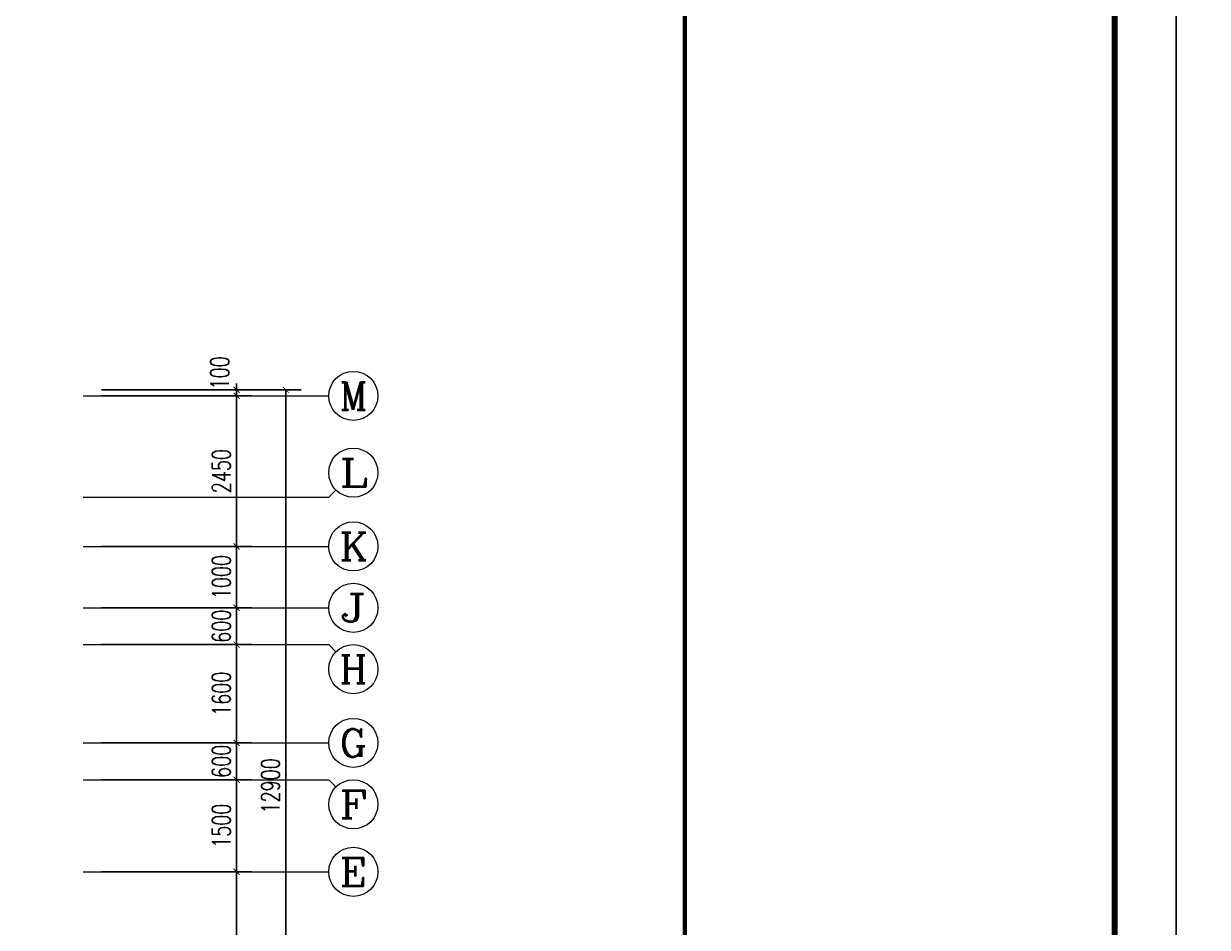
# Model space of a CAD drawing. Extents: x 3753737 to 4713801, y -857380 to 24339.
# Drawn here: x 4091946 to 4111218, y -793339 to -778624 of the extents above; entities that cross this region are included whole.
import ezdxf
from ezdxf.enums import TextEntityAlignment as Align

# ---------------------------------------------------------------- set-up
doc = ezdxf.new("R2010")
doc.units = 0
doc.header["$LTSCALE"] = 1000
doc.header["$MEASUREMENT"] = 0
doc.layers.get('0').update_dxf_attribs({"linetype": 'CONTINUOUS'})
doc.layers.get('Defpoints').update_dxf_attribs({"linetype": 'CONTINUOUS'})
doc.layers.add('!!电气', color=1, linetype='CONTINUOUS')
for name, color, linetype, lineweight in [('AXIS', 114, 'CONTINUOUS', 20), ('AXIS_TEXT', 7, 'CONTINUOUS', 20), ('图框', 147, 'CONTINUOUS', 20)]:
    doc.layers.add(name, color=color, linetype=linetype, lineweight=lineweight)
doc.styles.add('_TCH_AXIS', font='COMPLEX', dxfattribs={"bigfont": 'GBCBIG'})
doc.styles.add('_TCH_DIM_T3', font='SIMPLEX.shx', dxfattribs={"width": 0.705882, "bigfont": 'GBCBIG.shx'})
doc.styles.add('COMPLEX', font='COMPLEX')
doc.dimstyles.new('_TCH_ARCH&&100', dxfattribs={"dimtxt": 297.5, "dimasz": 100, "dimexe": 250, "dimexo": 300, "dimgap": 100, "dimtad": 1, "dimdec": 0, "dimzin": 0, "dimdsep": 46, "dimtxsty": '_TCH_DIM_T3', "dimblk": 'ARCHTICK', "dimcen": 0.09, "dimclrt": 7, "dimazin": 2, "dimtfac": 1, "dimtdec": 0, "dimtix": 1, "dimtmove": 2, "dimatfit": 3, "dimfxl": 1, "dimtolj": 1, "dimtzin": 0, "dimarcsym": 0})

# ---------------------------------------------------------------- blocks, each defined once
blk = doc.blocks.new('_ArchTick')
at = {"color": 0, "linetype": 'ByBlock', "const_width": 0.15}
blk.add_lwpolyline([(-0.5, -0.5), (0.5, 0.5)], dxfattribs=at)
blk = doc.blocks.new('*D539')
at = {"layer": 'AXIS', "color": 0, "lineweight": -2, "transparency": 16777216}
for p, q in [((64102, -6232), (67352, -6232)), ((67102, -19132), (67102, -6232)), ((64102, -19132), (67352, -19132))]:
    blk.add_line(p, q, dxfattribs=at)
at = {"layer": 'Defpoints', "color": 0, "transparency": 16777216}
for p in [(63802, -6232), (67102, -6232), (63802, -19132)]:
    blk.add_point(p, dxfattribs=at)
at = {"layer": 'AXIS', "color": 0, "lineweight": -2, "transparency": 16777216, "xscale": 100, "yscale": 100, "zscale": 100}
for p, rotation in [((67102, -6232), 90), ((67102, -19132), 270)]:
    blk.add_blockref('_ArchTick', p, dxfattribs=dict(at, rotation=rotation))
at = {"layer": 'AXIS', "color": 7, "transparency": 16777216, "insert": (66854, -12682), "char_height": 297.5, "attachment_point": 5, "rotation": 90, "style": '_TCH_DIM_T3'}
blk.add_mtext('\\A1;12900', dxfattribs=at)
blk = doc.blocks.new('*D544')
at = {"layer": 'AXIS', "color": 0, "lineweight": -2, "transparency": 16777216}
for p, q in [((64102, -14082), (66552, -14082)), ((66302, -17082), (66302, -14082)), ((64102, -17082), (66552, -17082))]:
    blk.add_line(p, q, dxfattribs=at)
at = {"layer": 'Defpoints', "color": 0, "transparency": 16777216}
for p in [(63802, -14082), (66302, -14082), (63802, -17082)]:
    blk.add_point(p, dxfattribs=at)
at = {"layer": 'AXIS', "color": 0, "lineweight": -2, "transparency": 16777216, "xscale": 100, "yscale": 100, "zscale": 100}
for p, rotation in [((66302, -14082), 90), ((66302, -17082), 270)]:
    blk.add_blockref('_ArchTick', p, dxfattribs=dict(at, rotation=rotation))
at = {"layer": 'AXIS', "color": 7, "transparency": 16777216, "insert": (66054, -15582), "char_height": 297.5, "attachment_point": 5, "rotation": 90, "style": '_TCH_DIM_T3'}
blk.add_mtext('\\A1;3000', dxfattribs=at)
blk = doc.blocks.new('*D545')
at = {"layer": 'AXIS', "color": 0, "lineweight": -2, "transparency": 16777216}
for p, q in [((64102, -12582), (66552, -12582)), ((66302, -14082), (66302, -12582)), ((64102, -14082), (66552, -14082))]:
    blk.add_line(p, q, dxfattribs=at)
at = {"layer": 'Defpoints', "color": 0, "transparency": 16777216}
for p in [(63802, -12582), (66302, -12582), (63802, -14082)]:
    blk.add_point(p, dxfattribs=at)
at = {"layer": 'AXIS', "color": 0, "lineweight": -2, "transparency": 16777216, "xscale": 100, "yscale": 100, "zscale": 100}
for p, rotation in [((66302, -12582), 90), ((66302, -14082), 270)]:
    blk.add_blockref('_ArchTick', p, dxfattribs=dict(at, rotation=rotation))
at = {"layer": 'AXIS', "color": 7, "transparency": 16777216, "insert": (66054, -13332), "char_height": 297.5, "attachment_point": 5, "rotation": 90, "style": '_TCH_DIM_T3'}
blk.add_mtext('\\A1;1500', dxfattribs=at)
blk = doc.blocks.new('*D546')
at = {"layer": 'AXIS', "color": 0, "lineweight": -2, "transparency": 16777216}
for p, q in [((66302, -11982), (66302, -11882)), ((64102, -11982), (66552, -11982)), ((66302, -12582), (66302, -11982)), ((64102, -12582), (66552, -12582)), ((66302, -12582), (66302, -12682))]:
    blk.add_line(p, q, dxfattribs=at)
at = {"layer": 'Defpoints', "color": 0, "transparency": 16777216}
for p in [(63802, -11982), (66302, -11982), (63802, -12582)]:
    blk.add_point(p, dxfattribs=at)
at = {"layer": 'AXIS', "color": 0, "lineweight": -2, "transparency": 16777216, "xscale": 100, "yscale": 100, "zscale": 100}
for p, rotation in [((66302, -11982), 270), ((66302, -12582), 90)]:
    blk.add_blockref('_ArchTick', p, dxfattribs=dict(at, rotation=rotation))
at = {"layer": 'AXIS', "color": 7, "transparency": 16777216, "insert": (66054, -12282), "char_height": 297.5, "attachment_point": 5, "rotation": 90, "style": '_TCH_DIM_T3'}
blk.add_mtext('\\A1;600', dxfattribs=at)
blk = doc.blocks.new('*D547')
at = {"layer": 'AXIS', "color": 0, "lineweight": -2, "transparency": 16777216}
for p, q in [((64102, -10382), (66552, -10382)), ((66302, -11982), (66302, -10382)), ((64102, -11982), (66552, -11982))]:
    blk.add_line(p, q, dxfattribs=at)
at = {"layer": 'Defpoints', "color": 0, "transparency": 16777216}
for p in [(63802, -10382), (66302, -10382), (63802, -11982)]:
    blk.add_point(p, dxfattribs=at)
at = {"layer": 'AXIS', "color": 0, "lineweight": -2, "transparency": 16777216, "xscale": 100, "yscale": 100, "zscale": 100}
for p, rotation in [((66302, -10382), 90), ((66302, -11982), 270)]:
    blk.add_blockref('_ArchTick', p, dxfattribs=dict(at, rotation=rotation))
at = {"layer": 'AXIS', "color": 7, "transparency": 16777216, "insert": (66054, -11182), "char_height": 297.5, "attachment_point": 5, "rotation": 90, "style": '_TCH_DIM_T3'}
blk.add_mtext('\\A1;1600', dxfattribs=at)
blk = doc.blocks.new('*D548')
at = {"layer": 'AXIS', "color": 0, "lineweight": -2, "transparency": 16777216}
for p, q in [((64102, -9782), (66552, -9782)), ((66302, -9782), (66302, -9682)), ((66302, -10382), (66302, -9782)), ((64102, -10382), (66552, -10382)), ((66302, -10382), (66302, -10482))]:
    blk.add_line(p, q, dxfattribs=at)
at = {"layer": 'Defpoints', "color": 0, "transparency": 16777216}
for p in [(63802, -9782), (66302, -9782), (63802, -10382)]:
    blk.add_point(p, dxfattribs=at)
at = {"layer": 'AXIS', "color": 0, "lineweight": -2, "transparency": 16777216, "xscale": 100, "yscale": 100, "zscale": 100}
for p, rotation in [((66302, -9782), 270), ((66302, -10382), 90)]:
    blk.add_blockref('_ArchTick', p, dxfattribs=dict(at, rotation=rotation))
at = {"layer": 'AXIS', "color": 7, "transparency": 16777216, "insert": (66054, -10082), "char_height": 297.5, "attachment_point": 5, "rotation": 90, "style": '_TCH_DIM_T3'}
blk.add_mtext('\\A1;600', dxfattribs=at)
blk = doc.blocks.new('*D549')
at = {"layer": 'AXIS', "color": 0, "lineweight": -2, "transparency": 16777216}
for p, q in [((64102, -8782), (66552, -8782)), ((66302, -9782), (66302, -8782)), ((64102, -9782), (66552, -9782))]:
    blk.add_line(p, q, dxfattribs=at)
at = {"layer": 'Defpoints', "color": 0, "transparency": 16777216}
for p in [(63802, -8782), (66302, -8782), (63802, -9782)]:
    blk.add_point(p, dxfattribs=at)
at = {"layer": 'AXIS', "color": 0, "lineweight": -2, "transparency": 16777216, "xscale": 100, "yscale": 100, "zscale": 100}
for p, rotation in [((66302, -8782), 90), ((66302, -9782), 270)]:
    blk.add_blockref('_ArchTick', p, dxfattribs=dict(at, rotation=rotation))
at = {"layer": 'AXIS', "color": 7, "transparency": 16777216, "insert": (66054, -9282), "char_height": 297.5, "attachment_point": 5, "rotation": 90, "style": '_TCH_DIM_T3'}
blk.add_mtext('\\A1;1000', dxfattribs=at)
blk = doc.blocks.new('*D550')
at = {"layer": 'AXIS', "color": 0, "lineweight": -2, "transparency": 16777216}
for p, q in [((64102, -6332), (66552, -6332)), ((66302, -8782), (66302, -6332)), ((64102, -8782), (66552, -8782))]:
    blk.add_line(p, q, dxfattribs=at)
at = {"layer": 'Defpoints', "color": 0, "transparency": 16777216}
for p in [(63802, -6332), (66302, -6332), (63802, -8782)]:
    blk.add_point(p, dxfattribs=at)
at = {"layer": 'AXIS', "color": 0, "lineweight": -2, "transparency": 16777216, "xscale": 100, "yscale": 100, "zscale": 100}
for p, rotation in [((66302, -6332), 90), ((66302, -8782), 270)]:
    blk.add_blockref('_ArchTick', p, dxfattribs=dict(at, rotation=rotation))
at = {"layer": 'AXIS', "color": 7, "transparency": 16777216, "insert": (66054, -7557), "char_height": 297.5, "attachment_point": 5, "rotation": 90, "style": '_TCH_DIM_T3'}
blk.add_mtext('\\A1;2450', dxfattribs=at)
blk = doc.blocks.new('*D551')
at = {"layer": 'AXIS', "color": 0, "lineweight": -2, "transparency": 16777216}
for p, q in [((66302, -6232), (66302, -6132)), ((64102, -6232), (66552, -6232)), ((64102, -6332), (66552, -6332)), ((66302, -6332), (66302, -6232)), ((66302, -6332), (66302, -6432))]:
    blk.add_line(p, q, dxfattribs=at)
at = {"layer": 'Defpoints', "color": 0, "transparency": 16777216}
for p in [(63802, -6232), (63802, -6332), (66302, -6232)]:
    blk.add_point(p, dxfattribs=at)
at = {"layer": 'AXIS', "color": 0, "lineweight": -2, "transparency": 16777216, "xscale": 100, "yscale": 100, "zscale": 100}
for p, rotation in [((66302, -6232), 270), ((66302, -6332), 90)]:
    blk.add_blockref('_ArchTick', p, dxfattribs=dict(at, rotation=rotation))
at = {"layer": 'AXIS', "color": 7, "transparency": 16777216, "insert": (66027, -5957), "char_height": 297.5, "attachment_point": 5, "rotation": 90, "style": '_TCH_DIM_T3'}
blk.add_mtext('\\A1;100', dxfattribs=at)
blk = doc.blocks.new('_AXISO')
blk.add_circle((0, 0), 0.5)
at = {"layer": 'AXIS_TEXT', "style": 'COMPLEX', "width": 1.041667}
blk.add_attdef('A', text='', height=0.56, dxfattribs=at).set_placement((-0.25, -0.28), (0.25, -0.28), align=Align.FIT)
blk = doc.blocks.new('A$C190A5FEA')
at = {"layer": '图框', "const_width": 70}
blk.add_lwpolyline([(-7000, -57400), (-7000, 0)], dxfattribs=at)
blk = doc.blocks.new('A$C100F5A36')
at = {"layer": 'AXIS'}
for p, q in [((63802.5, -6332.4), (67802.5, -6332.4)), ((67919.6, -7865.2), (67802.5, -7982.4)), ((63802.5, -7982.4), (67802.5, -7982.4)), ((63802.5, -8782.4), (67802.5, -8782.4)), ((63802.5, -9782.4), (67802.5, -9782.4)), ((63802.5, -10382.1), (67802.5, -10382.1)), ((67919.6, -10499.3), (67802.5, -10382.1)), ((63802.5, -11982.4), (67802.5, -11982.4)), ((63802.5, -12582.4), (67802.5, -12582.4)), ((67919.6, -12699.6), (67802.5, -12582.4)), ((63802.5, -14082.4), (67802.5, -14082.4))]:
    blk.add_line(p, q, dxfattribs=at)
ref = blk.add_blockref('_AXISO', (68202.5, -6332.4), dxfattribs=dict(at, xscale=800, yscale=800, zscale=800))
ref.add_attrib('A', 'M', dxfattribs={"layer": 'AXIS_TEXT', "height": 452.5, "style": '_TCH_AXIS'}).set_placement((67976.2, -6558.7), (68428.7, -6558.7), align=Align.FIT)
ref = blk.add_blockref('_AXISO', (68202.5, -7582.4), dxfattribs=dict(at, xscale=800, yscale=800, zscale=800))
ref.add_attrib('A', 'L', dxfattribs={"layer": 'AXIS_TEXT', "height": 452.5, "style": '_TCH_AXIS', "width": 1.4}).set_placement((67976.2, -7808.7), (68428.7, -7808.7), align=Align.FIT)
ref = blk.add_blockref('_AXISO', (68202.5, -8782.4), dxfattribs=dict(at, xscale=800, yscale=800, zscale=800))
ref.add_attrib('A', 'K', dxfattribs={"layer": 'AXIS_TEXT', "height": 452.5, "style": '_TCH_AXIS', "width": 1.105263}).set_placement((67976.2, -9008.7), (68428.7, -9008.7), align=Align.FIT)
ref = blk.add_blockref('_AXISO', (68202.5, -9782.4), dxfattribs=dict(at, xscale=800, yscale=800, zscale=800))
ref.add_attrib('A', 'J', dxfattribs={"layer": 'AXIS_TEXT', "height": 452.5, "style": '_TCH_AXIS', "width": 1.909091}).set_placement((67976.2, -10008.7), (68428.7, -10008.7), align=Align.FIT)
ref = blk.add_blockref('_AXISO', (68202.5, -10782.1), dxfattribs=dict(at, xscale=800, yscale=800, zscale=800))
ref.add_attrib('A', 'H', dxfattribs={"layer": 'AXIS_TEXT', "height": 452.5, "style": '_TCH_AXIS', "width": 1.05}).set_placement((67976.2, -11008.4), (68428.7, -11008.4), align=Align.FIT)
ref = blk.add_blockref('_AXISO', (68202.5, -11982.4), dxfattribs=dict(at, xscale=800, yscale=800, zscale=800))
ref.add_attrib('A', 'G', dxfattribs={"layer": 'AXIS_TEXT', "height": 452.5, "style": '_TCH_AXIS', "width": 1.166667}).set_placement((67976.2, -12208.7), (68428.7, -12208.7), align=Align.FIT)
ref = blk.add_blockref('_AXISO', (68202.5, -12982.4), dxfattribs=dict(at, xscale=800, yscale=800, zscale=800))
ref.add_attrib('A', 'F', dxfattribs={"layer": 'AXIS_TEXT', "height": 452.5, "style": '_TCH_AXIS', "width": 1.3125}).set_placement((67976.2, -13208.7), (68428.7, -13208.7), align=Align.FIT)
ref = blk.add_blockref('_AXISO', (68202.5, -14082.4), dxfattribs=dict(at, xscale=800, yscale=800, zscale=800))
ref.add_attrib('A', 'E', dxfattribs={"layer": 'AXIS_TEXT', "height": 452.5, "style": '_TCH_AXIS', "width": 1.3125}).set_placement((67976.2, -14308.7), (68428.7, -14308.7), align=Align.FIT)
dim = blk.add_linear_dim(base=(66302.5, -6232.4), p1=(63802.5, -6332.4), p2=(63802.5, -6232.4), angle=90, text='100', dimstyle='_TCH_ARCH&&100', dxfattribs=at)
dim.commit()
dim.dimension.update_dxf_attribs({"geometry": '*D551', "text_midpoint": (66027.5, -5957.4), "dimtype": 129})
for p1, p2, distance, text, picture, middle in [((63802.5, -19132.4), (63802.5, -6232.4), -3300, '12900', '*D539', (66853.7, -12682.4)), ((63802.5, -8782.4), (63802.5, -6332.4), -2500, '2450', '*D550', (66053.7, -7557.4)), ((63802.5, -9782.4), (63802.5, -8782.4), -2500, '1000', '*D549', (66053.7, -9282.4)), ((63802.5, -10382.1), (63802.5, -9782.4), -2500, '600', '*D548', (66053.7, -10082.3)), ((63802.5, -11982.4), (63802.5, -10382.1), -2500, '1600', '*D547', (66053.7, -11182.3)), ((63802.5, -12582.4), (63802.5, -11982.4), -2500, '600', '*D546', (66053.7, -12282.4)), ((63802.5, -14082.4), (63802.5, -12582.4), -2500, '1500', '*D545', (66053.7, -13332.4)), ((63802.5, -17082.4), (63802.5, -14082.4), -2500, '3000', '*D544', (66053.7, -15582.4))]:
    dim = blk.add_aligned_dim(p1=p1, p2=p2, distance=distance, text=text, dimstyle='_TCH_ARCH&&100', dxfattribs=at)
    dim.commit()
    dim.dimension.update_dxf_attribs({"geometry": picture, "text_midpoint": middle})

msp = doc.modelspace()

# ---------------------------------------------------------------- linework, layer by layer
at = {"layer": '图框'}
msp.add_lwpolyline([(4110711, -748653.6), (4194811, -748653.6), (4194811, -808053.6), (4110711, -808053.6)], close=True, dxfattribs=at)

# ---------------------------------------------------------------- block references
at = {"layer": '!!电气', "color": 2}
msp.add_blockref('A$C190A5FEA', (4109711, -749653.6), dxfattribs=at)
at = {"layer": '!!电气'}
msp.add_blockref('A$C100F5A36', (4029111, -778353.6), dxfattribs=at)

# ---------------------------------------------------------------- next in the draw order: linework, layer by layer
at = {"layer": '图框'}
msp.add_lwpolyline([(4026611, -748653.6), (4110711, -748653.6), (4110711, -808053.6), (4026611, -808053.6)], close=True, dxfattribs=at)
at = {"layer": '图框', "const_width": 100}
msp.add_lwpolyline([(4109711, -807053.6), (4109711, -749653.6), (4029111, -749653.6), (4029111, -807053.6)], close=True, dxfattribs=at)

doc.saveas('drawing.dxf')
